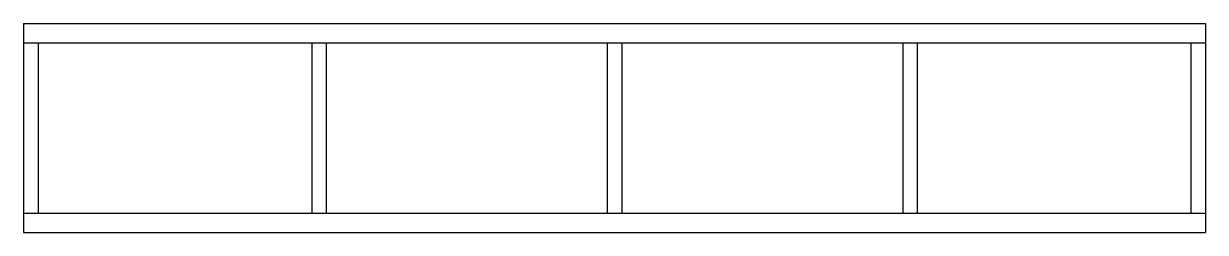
# Model space of a CAD drawing. Extents: x -3075 to 3075, y -542 to 543.
import ezdxf

# ---------------------------------------------------------------- set-up
doc = ezdxf.new("R2010")
doc.units = 0
doc.layers.get('0').update_dxf_attribs({"linetype": 'CONTINUOUS'})

msp = doc.modelspace()

# ---------------------------------------------------------------- linework, layer by layer
at = {"color": 7, "linetype": 'CONTINUOUS'}
for p, q in [((-3075, 542.5), (3075, 542.5)), ((-3075, 542.5), (-3075, -542.5)), ((3075, 542.5), (3075, -542.5)), ((-3075, 442.5), (3075, 442.5)), ((-3000, 442.5), (-3000, -442.5)), ((-1575, 442.5), (-1575, -442.5)), ((-1500, 442.5), (-1500, -442.5)), ((-37.5, 442.5), (-37.5, -442.5)), ((37.5, 442.5), (37.5, -442.5)), ((1500, 442.5), (1500, -442.5)), ((1575, 442.5), (1575, -442.5)), ((3000, 442.5), (3000, -442.5)), ((-3075, -442.5), (3075, -442.5)), ((-3075, -542.5), (3075, -542.5))]:
    msp.add_line(p, q, dxfattribs=at)

doc.saveas('drawing.dxf')
